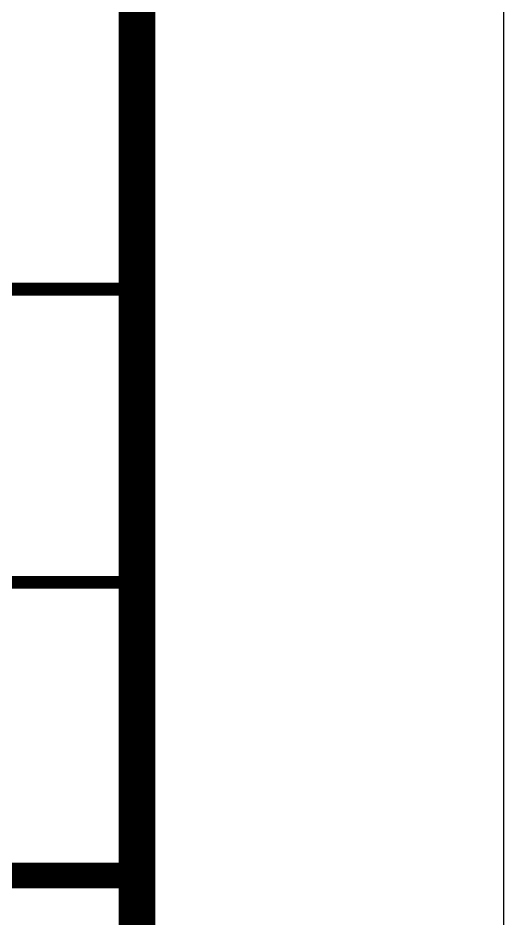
# Model space of a CAD drawing. Extents: x 1247970 to 1725648, y 860327 to 1277876.
# Drawn here: x 1382745 to 1384070, y 1042792 to 1045250 of the extents above; entities that cross this region are included whole.
import ezdxf

# ---------------------------------------------------------------- set-up
doc = ezdxf.new("R2010")
doc.units = 0
doc.header["$LTSCALE"] = 1000
doc.header["$MEASUREMENT"] = 0
doc.layers.get('0').update_dxf_attribs({"color": 254})
doc.layers.add('图框', color=140, linetype='Continuous')

# ---------------------------------------------------------------- blocks, each defined once
blk = doc.blocks.new('tq123')
at = {"layer": '图框'}
for points, const_width in [([(-6995.1, 8400.3), (4.9, 8400.3)], 35), ([(-6995.1, 7600.3), (4.9, 7600.3)], 35), ([(-6995.1, 6800.3), (4.9, 6800.3)], 70)]:
    blk.add_lwpolyline(points, dxfattribs=dict(at, const_width=const_width))

msp = doc.modelspace()

# ---------------------------------------------------------------- linework, layer by layer
at = {"layer": '图框'}
msp.add_lwpolyline([(1278969.8, 1035110.3), (1384069.8, 1035110.3), (1384069.8, 1094510.3), (1278969.8, 1094510.3)], close=True, dxfattribs=at)
at = {"layer": '图框', "const_width": 100}
msp.add_lwpolyline([(1281469.8, 1036110.3), (1383069.8, 1036110.3), (1383069.8, 1093510.3), (1281469.8, 1093510.3)], close=True, dxfattribs=at)

# ---------------------------------------------------------------- block references
msp.add_blockref('tq123', (1383069.8, 1036110.3))

doc.saveas('drawing.dxf')
